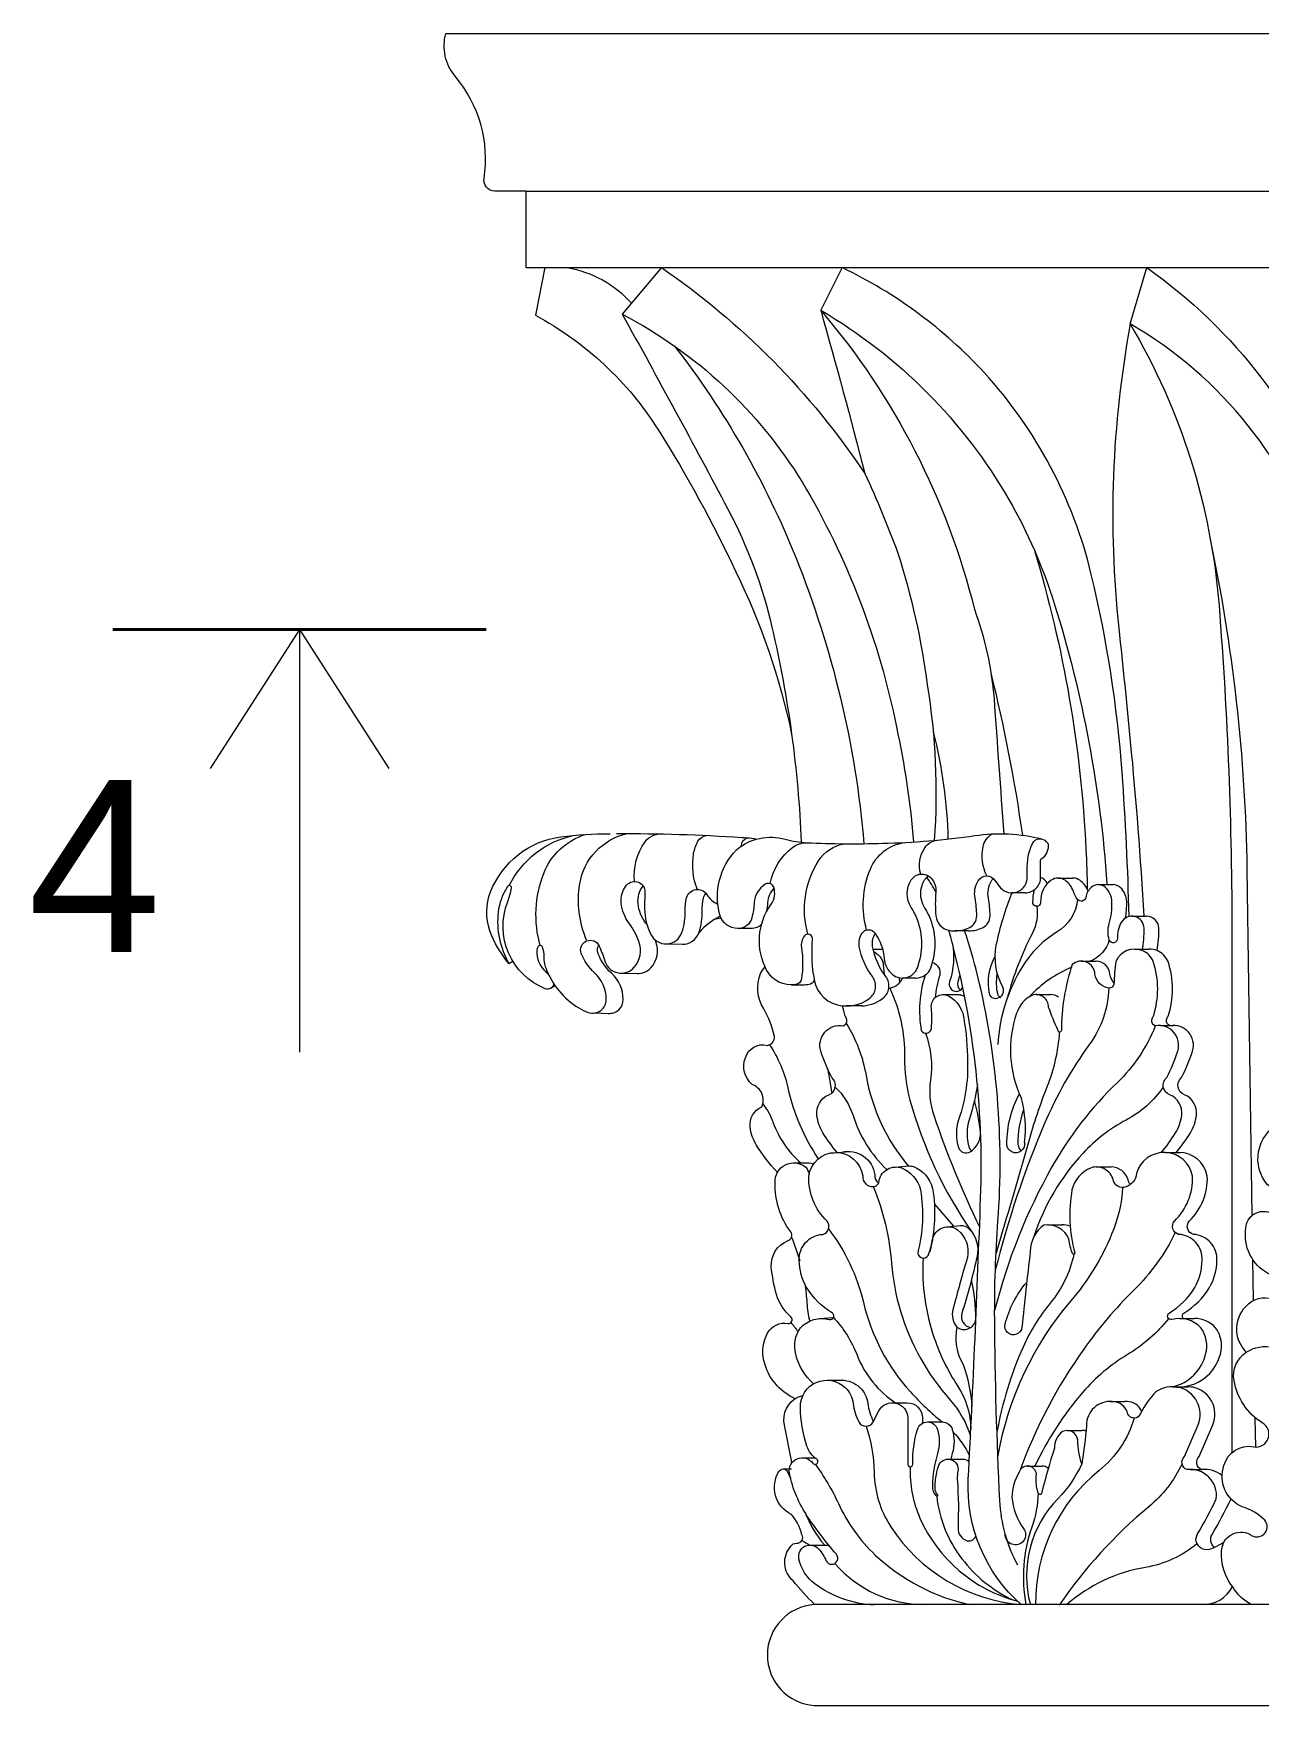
# Model space of a CAD drawing. Header units: millimetres. Extents: x 542654 to 551203, y 315718 to 321804.
# Drawn here: x 547219.6 to 547433.3, y 317896.5 to 318188.3 of the extents above; entities that cross this region are included whole.
import ezdxf

# ---------------------------------------------------------------- set-up
doc = ezdxf.new("R2010")
doc.units = ezdxf.units.MM
doc.layers.add('cad-block.com', color=250, linetype='Continuous')
doc.styles.get("Standard").update_dxf_attribs({"font": 'arial.ttf'})

msp = doc.modelspace()

# ---------------------------------------------------------------- linework, layer by layer
at = {"layer": 'cad-block.com', "color": 18, "lineweight": 0, "true_color": 0x000000}
for points in [[(547305.51, 318160.78), (547300.08, 318160.78, -0.459386), (547298.2, 318162.98, 0.216291), (547293.17, 318180.82, -0.246736), (547291.53, 318188.29), (547477.65, 318188.29)], [(547308.83, 318147.42), (547307.15, 318139.13, -0.128976), (547328.63, 318119.05, -0.031134), (547342.12, 318094.35, -0.06274), (547351.87, 318065.99, -4.107327)], [(547312.72, 318147.42, -0.169296), (547323.93, 318141.22, -3.08428)], [(547329.15, 318147.42), (547322.31, 318139.29, -0.136191), (547353.75, 318109.91, -0.08528), (547370.15, 318067.26, -0.033197), (547373.15, 318047.18, -0.033197)], [(547329.15, 318147.42, -0.095334), (547364.66, 318111.48, -0.020555), (547370.41, 318097.57, -0.045169), (547375.53, 318074.59, -0.058264), (547376.76, 318047.46, -0.058264)], [(547410.75, 318034.17, 0.012335), (547409.54, 318059.29, 0.040645), (547404.16, 318093.88, 0.127119), (547385.46, 318129.09, 0.095705), (547360.68, 318147.42), (547356.95, 318139.97, -0.130913), (547389.77, 318106.93, -0.054862), (547397.7, 318088.8, -0.05849), (547406.89, 318039.91, -0.000306), (547406.91, 318039.74, -0.000306)], [(547410.96, 318137.59), (547413.83, 318147.42, -0.154993), (547447.19, 318103.53, -0.05748), (547453.92, 318073.72, -0.01992), (547455.57, 318049.26, -0.001044), (547455.6, 318047.91, -0.001044)], [(547322.31, 318139.29, -0.004977), (547340.74, 318105.29, -0.064763), (547348.44, 318084.66, -0.046434), (547353.55, 318047.13, -0.046434)], [(547356.95, 318139.97, -0.005028), (547364.66, 318111.48, 24.404987)], [(547356.95, 318139.97, -0.115946), (547383.76, 318087.81, -0.066191), (547387.18, 318072.23, 0.000299), (547388.88, 318048.61, 0.000299)], [(547452.73, 318048.26, 0.061758), (547444.25, 318095.81, 0.188611), (547410.96, 318137.59, 0.072514), (547408.95, 318084.49, -0.002722), (547410.96, 318064.73, -0.009688), (547413.31, 318034.22, -0.009688)], [(547410.96, 318137.59, -0.113839), (547426.44, 318088.44, -0.019843), (547428.68, 318030.72), (547428.68, 317940.62)], [(547331.44, 318133.73, -0.069634), (547352.64, 318096.7, -0.03672), (547360.38, 318072.36, -0.037102), (547364.49, 318046.88, -0.037102)], [(547432.25, 317982.04), (547431.37, 318042.43, 0.048704), (547424.82, 318100.63)], [(547394.24, 318098.08, -0.060858), (547403.23, 318045.92, -0.008599), (547403.45, 318038.95, -0.008599)], [(547386.63, 318076.68, -0.024928), (547392.13, 318048.36, -0.024928)], [(547376.57, 318066.36, -0.056688), (547379.15, 318047.7, -2.420875)], [(547302.54, 318025.99, -0.093798), (547299.22, 318031.7, -0.179878), (547299.34, 318038.49, -0.273857), (547311.62, 318048.08, -0.032219), (547320.18, 318048.63)], [(547302.6, 318039.58, -0.225926), (547313.76, 318048.32, -0.741469)], [(547308, 318029.11, -0.163183), (547308.61, 318041.7, -0.227922), (547315.89, 318048.5, -2.698115)], [(547316.1, 318030.04, -0.139743), (547314.9, 318039.87, -0.30864), (547323.16, 318048.64, -5.040531)], [(547321.33, 318048.64, -0.018177), (547343.17, 318047.98, -0.00561), (547344.1, 318047.9)], [(547324.47, 318040.29, -0.188403), (547326.3, 318047.22, -0.283926), (547329.64, 318048.57, -0.845132)], [(547335.43, 318038.9, -0.140706), (547334.77, 318045.17, -0.078604), (547335.5, 318047.3, -0.243503), (547336.99, 318048.32, -0.875913)], [(547355.69, 318024.06, -0.057171), (547355.53, 318030.2, 0.743086), (547354.1, 318030.78, 0.21134), (547353.57, 318028.77, -0.080271), (547353.57, 318023.29, -0.323197), (547352.57, 318022.29, -0.322296), (547347.51, 318024.81, -0.283645), (547348.3, 318036.34, 0.24089), (547348.75, 318039.28, 0.484066), (547347.27, 318039.81, 0.240642), (547345.35, 318036.62, -0.042318), (547344.93, 318033.96, -0.351107), (547342.48, 318032.07, -0.324333), (547339.34, 318034.44, -0.261475), (547342.23, 318045.83, -0.249461), (547350.76, 318047.67, 0.056478), (547354.49, 318047.06, 0.021363), (547367.72, 318046.96, -0.175069)], [(547367.72, 318046.96, 0.031379), (547383.85, 318048.3, -0.098605), (547395.53, 318047.71, -3.188773)], [(547385.9, 318041.25, -0.157666), (547385.28, 318046.34, -0.203407), (547386.8, 318048.59, -1.629827)], [(547343.1, 318046.49, -0.346079), (547344.1, 318047.9)], [(547344.1, 318047.9, -0.097775), (547345.76, 318047.69, -0.097775)], [(547348.14, 318039.91, -0.189469), (547352.08, 318046.26, -0.16181), (547354.49, 318047.06, -0.999248)], [(547354.71, 318031.08, -0.212683), (547356.56, 318043.91, -0.218986), (547361.11, 318046.87, -0.624082)], [(547355.69, 318024.06, 0.342821), (547359.89, 318018.75, 0.222971), (547365.42, 318019.86, 0.417557), (547365.97, 318023.68, -0.119048), (547363.67, 318028.97, -0.197592), (547364.17, 318031.27, -0.523106), (547366.44, 318031.27, -0.134371), (547368, 318026.86, 0.213407), (547369.53, 318024.01, 0.503433), (547373.81, 318025.22, 0.183223), (547373.81, 318033.62, 0.048888), (547372.74, 318035.76, -0.286377), (547372.74, 318040.56, -0.493732), (547376.2, 318040.89, -0.21419), (547377.04, 318038.43, 0.047396), (547377.04, 318034.29, 0.328964), (547379.29, 318031.78, 0.170952), (547382.94, 318032.27, 0.283139), (547384.17, 318034.29, 0.045909), (547383.87, 318037.37, -0.18524), (547384.42, 318040.42, -0.563934), (547387.39, 318040.42, 0.052882), (547388.34, 318039.16, 0.684243), (547392.99, 318041.04, -0.006934), (547392.99, 318042.93, -0.12425), (547394.11, 318047.29, -0.435189), (547396.25, 318047.29, -0.001663), (547396.62, 318046.87, -0.001663)], [(547364.96, 318031.82, -0.167867), (547365.6, 318042.46, -0.263943), (547371.54, 318047.09, -0.775642)], [(547374.39, 318041.58, -0.22172), (547375.1, 318046.18, -0.216956), (547377.23, 318047.5, -0.49065)], [(547396.61, 318046.88, -0.284464), (547395.43, 318044.2, 0.100279)], [(547392.63, 318038.31, 0.418281), (547395.32, 318041.04, -0.005151), (547395.32, 318043.93, -0.265663), (547395.71, 318044.42), (547395.71, 318044.42)], [(547310.34, 318022.49, -0.512685), (547308.87, 318021.56, -0.411239), (547302.33, 318036.77, 0.058445), (547302.96, 318039.16, 0.799259), (547302.3, 318039.42, 0.118705), (547300.66, 318034.91, 0.161753), (547302.54, 318025.99, 0.411334)], [(547308.95, 318025.21, 0.164784), (547314.72, 318018.21, 0.056614), (547316.37, 318017.44, 0.519395), (547319.53, 318019.75, 0.204579), (547317.47, 318024.35, -0.112836), (547315.16, 318027.72, -0.988971), (547318.3, 318029, -0.014755), (547319.35, 318026.26, 0.570442), (547324.36, 318025.27, 0.278947), (547325.22, 318029.83, 0.069901), (547323.46, 318033.07, -0.133642), (547322.12, 318036.49, -0.203662), (547323.08, 318039.65, -0.719844), (547326.27, 318038.4, 0.017228), (547326.22, 318035.48, 0.109248), (547327.28, 318031.06, 0.668277), (547332.73, 318031.39, 0.09107), (547333.31, 318035.23, -0.068092), (547333.55, 318037.43, -0.663041), (547337.07, 318037.99, 0.152509), (547338.99, 318036.34)], [(547326.54, 318032.84, 0.004217), (547326.41, 318033.02, -0.133642), (547325.07, 318036.44, -0.196445), (547325.96, 318039.51)], [(547373.55, 318023.44, 0.31163), (547376.14, 318025.22, 0.183223), (547376.14, 318033.62, 0.048888), (547375.08, 318035.76, -0.286377), (547375.08, 318040.56, -0.113264), (547375.77, 318041.25)], [(547377.04, 318038.43, 0.045789), (547375.38, 318041.08, 0.045789)], [(547382.75, 318031.67, 0.118661), (547385.27, 318032.27, 0.283139), (547386.5, 318034.29, 0.045909), (547386.2, 318037.37, -0.18524), (547386.75, 318040.42, -0.072485), (547387.07, 318040.8)], [(547413.06, 318028.23, 0.051159), (547413.36, 318032.16, 0.758943), (547409.39, 318033.15, 0.141409), (547408.72, 318030.35, -0.886398), (547407.28, 318030.11, -0.143639), (547407.28, 318032.96, 0.078925), (547407.76, 318036.74, 0.20052), (547406.63, 318039.24, 0.393333), (547404.12, 318039.24, 0.164884), (547403.19, 318037.52, -0.656763), (547401.77, 318037.17, -0.079759), (547401.03, 318038.56, 0.156683), (547399.59, 318040.49, 0.319224), (547397.15, 318040.49, 0.257827), (547395.32, 318036.68, -1.058188), (547393.95, 318036.68, -0.026647), (547394.19, 318038.8, 0.081727)], [(547396.5, 318039.93, 0.182775), (547395.32, 318041, 2.755921)], [(547403.6, 318038.57, 0.155795), (547402.17, 318040.49, 0.155741), (547400.94, 318040.88)], [(547410.09, 318033.89, 0.05924), (547410.34, 318036.74, 0.20052), (547409.21, 318039.24, 0.1896), (547407.95, 318039.74, 0.1896)], [(547332.82, 318029.35, 0.325469), (547335.68, 318031.34, 0.09107), (547336.26, 318035.18, -0.068092), (547336.49, 318037.38, -0.120767), (547336.92, 318038.2, -0.120767)], [(547348.79, 318039.15, 0.173683), (547347.68, 318036.62, -0.025838), (547347.48, 318034.99, -0.025838)], [(547390.3, 318038.31, 0.04248), (547387.52, 318029.17, -1.145456)], [(547401.77, 318037.17, -0.231591), (547398.18, 318031.48, 0.117572), (547392.15, 318025.46, 0.122938), (547387.83, 318011.82, 14.105174)], [(547339.4, 318034.26, 0.09078), (547335.68, 318031.34)], [(547339.56, 318033.89, 0.039968), (547338.29, 318033.6)], [(547394.63, 318035.96, -0.158512), (547393.88, 318031.29, 0.053432), (547389.5, 318019.94, -18.955838)], [(547415.64, 318028.23, 0.051159), (547415.93, 318032.16, 0.406149), (547413.81, 318034.22, 0.406149)], [(547346.63, 318032.82, -0.207652), (547344.81, 318032.07, -0.042954), (547344.24, 318032.13, -0.042954)], [(547364.12, 318018.57, 0.148068), (547367.75, 318019.86, 0.417557), (547368.3, 318023.68, -0.119048), (547366, 318028.97, -0.192986), (547366.47, 318031.23)], [(547391.93, 317914.1, -0.229192), (547382.7, 317935.95, 0.003639), (547384.85, 317985.04, 0.077638), (547379.29, 318031.78, 0.077638)], [(547391.34, 317920.95, -0.111476), (547388.2, 317932.23, -0.010733), (547387.3, 317963.93, -0.020178), (547387.87, 317981.02, 0.0785), (547384.3, 318023.96, 0.021895), (547382.05, 318031.67, 0.021895)], [(547308.95, 318025.21, -0.075285), (547308.7, 318027.18, 0.104218), (547308.4, 318028.83, 0.659141), (547307.58, 318028.85, 0.126808), (547307.39, 318027.71, 0.220412), (547309.39, 318024.17, -0.163455)], [(547319.88, 318017.27, 0.444389), (547322.48, 318019.7, 0.204579), (547320.42, 318024.3, -0.112836), (547318.11, 318027.67, -0.229914), (547318.23, 318029.15, -0.229914)], [(547324.52, 318024.29, 0.265166), (547327.31, 318025.22, 0.278947), (547328.17, 318029.78, 0.005989), (547328.05, 318030.08, 0.005989)], [(547366.19, 318028.07, -0.169793), (547367.76, 318026.34, -0.017062), (547368.01, 318024.08, -0.017062)], [(547367.08, 318028.5, -0.047104), (547367.74, 318028.44)], [(547379.89, 318029.56, -0.134341), (547379.42, 318022.83, 0.628731), (547381.07, 318021.18, 0.273579), (547381.7, 318021.93, -0.066231)], [(547387.52, 318029.17, 0.170194), (547388.64, 318021.9, -0.499362), (547387.68, 318019.85, -0.41612), (547386.38, 318020.71, -0.176228), (547387.33, 318027.13, 1.388664)], [(547416.39, 317992.98, 0.033541), (547418.86, 317996.43, 0.108532), (547419.93, 317999.48, 0.333219), (547417.87, 318003.07, -0.586285), (547417.33, 318006.07, 0.036479), (547419.25, 318010.7, 0.560376), (547415.33, 318015.11, -0.4021), (547414.72, 318016.16, -0.084369), (547414.99, 318016.79, 0.1611), (547414.97, 318026.32, 0.197978), (547413.06, 318028.23, 0.41228), (547408.44, 318026.34, 0.029872), (547408.11, 318022.37, -0.361092), (547407.21, 318021.69, -0.32624), (547404.8, 318024.11, 0.623356), (547400.84, 318025.8, 0.080731), (547398.94, 318014.29, -1.029209), (547398.36, 318014.29, -0.025094), (547396.71, 318018.35, 0.501172), (547393.9, 318020.45, 0.22046), (547391.13, 318017.28, 0.199896), (547391.98, 318002.42)], [(547407.28, 318030.11, -0.240237), (547403.92, 318026.37, -0.240237)], [(547418.97, 317992.98, 0.033541), (547421.44, 317996.43, 0.108532), (547422.51, 317999.48, 0.333219), (547420.44, 318003.07, -0.586285), (547419.91, 318006.07, 0.036479), (547421.83, 318010.7, 0.560376), (547417.91, 318015.11, -0.4021), (547417.29, 318016.16, -0.084369), (547417.57, 318016.79, 0.1611), (547417.55, 318026.32, 0.197978), (547415.64, 318028.23, 0.098945), (547414.28, 318028.5)], [(547349.38, 317989.49, -0.048228), (547345.7, 317994.34, -0.108532), (547344.63, 317997.39, -0.333219), (547346.69, 318000.98, 0.421346), (547344.99, 318004.87, -0.322502), (547343.79, 318009.5, -0.40496), (547347.64, 318011.69, 0.410435), (547348.86, 318013.26, 0.067451), (547347.03, 318018.05, -0.247459), (547346.46, 318024.23, -0.098038), (547347.23, 318025.37, -0.098038)], [(547376.45, 318026.15, -0.386143), (547377.71, 318023.93, 0.049104), (547376.89, 318020, 0.049104)], [(547400.75, 318025.31, 0.109225), (547393.35, 318020.17)], [(547408.19, 318022.5, -0.158996), (547407.38, 318024.11, 0.399326), (547404.98, 318026.38, 0.399326)], [(547355.81, 318022.98, -0.250319), (547354.9, 318022.29, -0.040071), (547354.13, 318022.22, -0.040071)], [(547368.82, 318021.7, 0.049443), (547368.99, 318021.69, 0.267201), (547371.24, 318023.5)], [(547370.63, 318023.5, -0.006915), (547370.67, 318022.58, 0.361092), (547370.67, 318022.58, 0.261884), (547370.67, 318022.58)], [(547375.14, 318023.93, 0.119473), (547374.49, 318014.29, 0.772834), (547376.27, 318014.71, 0.039114), (547376.25, 318018.22, -0.553175), (547378.94, 318020.45, -0.22046), (547381.72, 318017.28, -0.048723), (547382.53, 318009.88)], [(547381.23, 318024.08, -0.025534), (547380.86, 318022.83, 0.33787), (547381.35, 318021.34)], [(547388.29, 318020.01, -0.199758), (547387.82, 318020.71, -0.090259), (547387.75, 318024.11, -0.090259)], [(547368.99, 318021.69, -0.11395), (547371.56, 318009.62, 0.072317), (547372.52, 318002.14, 0.082985), (547383.25, 317979.18, 1.050921)], [(547380.88, 318020.56, -0.079663), (547381.52, 318020.45, -0.030216), (547382.06, 318020.17, -0.030216)], [(547407.21, 318021.69, -0.150107), (547403.86, 318011.9, 0.056725), (547395.95, 317997.92, 0.038563), (547387.41, 317972.48, 2.193448)], [(547398.46, 318020.07, 0.168629), (547397.1, 318020.54, 0.168629)], [(547359.8, 317992.99, -0.033419), (547357.34, 317996.43, -0.108532), (547356.27, 317999.48, -0.333219), (547358.33, 318003.07, 0.586285), (547358.87, 318006.07, -0.036479), (547356.95, 318010.7, -0.560376), (547360.87, 318015.11, 0.4021), (547361.48, 318016.16, 0.084369), (547361.21, 318016.79, -0.030784), (547360.74, 318018.6, -0.030784)], [(547361.39, 318015.51, -0.096459), (547364.85, 318006.47, 0.132131), (547372.22, 317990.66, -5.299366)], [(547375.23, 318013.79, -0.125263), (547376.09, 318005.63, 0.118591), (547376.66, 317999.48, 0.030466), (547384.66, 317979.99, -9.593961)], [(547415.33, 318015.11, -0.108494), (547408.7, 318005.2, 0.073521), (547397.29, 317990.47, 0.066403), (547387.29, 317965.41, 1.156273)], [(547398.57, 318014, -0.077382), (547396.46, 318004.54, 0.024778), (547393.17, 317994.78, -0.004491), (547387.53, 317975.44, 0.147608)], [(547348.03, 318011.8, -0.091798), (547351.21, 318004.29, 0.092974), (547356.52, 317991.88, 0.092974)], [(547358.19, 318007.56, 19.658377), (547358.19, 318007.56, 0.009108), (547358.89, 318003.39, 0.013679)], [(547382.53, 318009.88, -0.099279), (547380.99, 317998.7, 0.157409), (547380.99, 317993.86, 0.492517), (547383.04, 317993.13, 0.255133), (547384.84, 317996.43, 0.047411), (547383.76, 318002.08, 3.590771)], [(547359.48, 318004.41, -0.125397), (547362.59, 317999.43, 0.126092), (547368.47, 317990, -2.495739)], [(547384.28, 318004.93, -0.043171), (547382.85, 317998.7, 0.157409), (547382.85, 317993.86, 0.132595), (547383.24, 317993.26, 0.255133), (547383.24, 317993.26, 0.136531), (547383.24, 317993.26, 3.590771)], [(547416.72, 318004.41, -0.12082), (547410.25, 317998.66, 0.084395), (547402.68, 317992.84, 0.108637), (547394.14, 317978.3, -0.051905)], [(547346.84, 318001.47, -0.079076), (547348.65, 317998.19, 0.126979), (547353.45, 317991.18, -2.664929)], [(547392.5, 317994.78, -1.09818), (547389.44, 317994.47, -0.12663), (547391.62, 318003.2, -3.94426)], [(547392.5, 317994.78, -0.006483), (547392.5, 317994.78, 0.09654), (547391.98, 318002.42, 2.251489)], [(547391.96, 317993.29, -0.222304), (547391.4, 317994.47, -0.085178), (547392.39, 318000.5)], [(547431.2, 317958.14, -0.437087), (547431.56, 317966.55, -0.335891), (547436.53, 317967.04, -0.054808), (547436.53, 317967.04, 0.906374), (547438.52, 317969.91, 0.121824), (547435.08, 317971.83, -0.324514), (547431.15, 317979.87, -0.478368), (547434.98, 317982.61, 0.760691), (547437.17, 317985.73, 0.02594), (547434.92, 317987.34, -0.479637), (547436.93, 317998.06, -0.584428), (547443.59, 317994.43, -0.21323), (547443.59, 317994.43, 0.933707), (547448.25, 317994.68, -0.62858), (547453.36, 317997.15, -0.275072), (547457.03, 317987.41, 1.194524), (547459, 317987.41, -1.194524), (547465.92, 317987.41, -0.011676), (547463.34, 317967.44, 1.294006), (547467.79, 317967.44, 0.154508), (547464.97, 317974.34, 6.728765)], [(547355.71, 317952.64, -0.158871), (547352.6, 317957.79, -0.235255), (547353.44, 317962.41, -0.282358), (547358.47, 317963.83, 0.777108), (547358.98, 317964.97, -0.127434), (547354.47, 317969.45, -0.128491), (547353.21, 317974.15, -0.417186), (547357.3, 317978.7, 0.546557), (547358.04, 317981.01, -0.213507), (547354.88, 317988.85, -0.878224), (547364.27, 317988.9, 0.461348), (547366.04, 317987.06, 0.475102), (547367.13, 317988.22, -0.421614), (547371.01, 317990.33, -0.240224), (547374.35, 317986.48, -0.105291), (547373.86, 317975.47, 0.857659), (547375.83, 317975.35, 0.046363), (547376.45, 317977.87, -0.531603), (547380.83, 317979.52, -0.279623), (547382.53, 317974.66, 0.008587), (547380.01, 317965.58)], [(547360.62, 317993.07, -0.442325), (547366.39, 317989.09, 0.256828), (547367.02, 317987.61, 0.256828)], [(547418.36, 317952.1, 0.283248), (547424.1, 317957.79, 0.235255), (547423.26, 317962.41, 0.282358), (547418.23, 317963.83, -0.777108), (547417.72, 317964.97, 0.127434), (547422.23, 317969.45, 0.128491), (547423.49, 317974.15, 0.417186), (547419.4, 317978.7, -0.546557), (547418.66, 317981.01, 0.213507), (547421.82, 317988.85, 0.800275), (547412.02, 317989.3, -0.314418), (547410.18, 317986.99, -0.455668), (547407.99, 317988.22, 0.421614), (547404.11, 317990.33, 0.240224), (547400.78, 317986.48, 0.105291), (547401.26, 317975.47, -0.96035), (547400.87, 317975.35, -0.046363), (547400.24, 317977.87, 0.34867), (547395.86, 317980.33, 0.237469), (547393.51, 317975.72, 0.007039), (547392.06, 317962.47, 0.020405), (547392.06, 317962.47, 176071.042591)], [(547420.24, 317964.02, -0.442205), (547420.3, 317964.97, 0.127434), (547424.8, 317969.45, 0.128491), (547426.07, 317974.15, 0.417186), (547421.98, 317978.7, -0.546557), (547421.23, 317981.01, 0.213507), (547424.4, 317988.85, 0.363929), (547419.45, 317993)], [(547352.48, 317950.02, -0.233561), (547347.02, 317956.68, -0.184884), (547347.68, 317961.47, -0.320786), (547351.21, 317963.16, 0.777108), (547351.72, 317964.29, -0.136042), (547349.22, 317968.19, -0.040441), (547348.31, 317973.04, -0.316915), (547351.14, 317977.58, 0.556977), (547351.7, 317979.13, -0.1664), (547348.98, 317987.73, -0.655291), (547354.35, 317990.42, -0.129288), (547354.92, 317989.13, -0.129288)], [(547354.65, 317991.18, -0.083005), (547355.72, 317991.01, -0.083005)], [(547372.22, 317990.66, -0.075343), (547373.13, 317990.53, -0.240224), (547376.46, 317986.68, -0.105291), (547375.98, 317975.67)], [(547411, 317987.41, -0.141298), (547410.57, 317988.22, 0.335609), (547407.6, 317990.47, 0.335609)], [(547366.11, 317987.05, -0.078279), (547369.3, 317973.63, 0.054025), (547370.86, 317965.3, 0.108787), (547379.54, 317949.78, -0.10728), (547383.08, 317943.49, 6.638556)], [(547409.62, 317986.89, -0.083536), (547407.71, 317978.71, -0.077756), (547400.58, 317967.1, 0.133721), (547387.85, 317940.06, 10.476944)], [(547351.85, 317978.2, -0.029826), (547353.27, 317974.07, -0.029826)], [(547358.3, 317979.65, -0.106611), (547364.39, 317966.85, 0.126338), (547372.6, 317951.2, 0.040602), (547378.15, 317945.97)], [(547381.32, 317980.24, -0.229854), (547382.86, 317979.63, -0.248354), (547384.23, 317974.85, 0.012697), (547384.23, 317974.85)], [(547418.81, 317979.02, -0.084148), (547411.57, 317968.95, 0.04371), (547402.84, 317958.67, 0.065981), (547391.67, 317937.44, 935990.068002)], [(547400.49, 317980.13, 0.092227), (547399.03, 317980.38, 0.092227)], [(547401.12, 317975.22, -0.119421), (547396.97, 317966.68, 0.068465), (547392.24, 317959.01, 0.059317), (547387.7, 317944.23, 1.23204)], [(547374.79, 317974.57, 0.096054), (547376.75, 317960.59, 0.062699), (547380.83, 317952.27, -0.142025), (547383.14, 317944.77, -1.017057)], [(547384.23, 317974.85, -0.022627), (547381.57, 317964.94, 0.44865), (547383.1, 317962.43, 57.976858)], [(547354.16, 317970.04, -0.022486), (547354.53, 317966.77, 0.036542), (547355, 317963.55, 0.036542)], [(547380.01, 317965.58, 0.248765), (547380.7, 317962.52, 0.584102), (547384, 317963.9, 0.059528), (547383.24, 317970.72, -0.380351)], [(547392.06, 317962.47, -1.062461), (547389.11, 317963.05, -0.112008), (547392.88, 317970.33, -1.880912)], [(547359.16, 317964.2, -0.094015), (547363.3, 317957.61, 0.155371), (547370.07, 317949.25, 0.730114)], [(547417.67, 317964.01, -0.089257), (547410.43, 317957.69, 0.080206), (547402.68, 317951.17, 0.068256), (547394.32, 317938.27, -0.635451)], [(547419.08, 317952.05, 0.350479), (547426.68, 317957.79, 0.235255), (547425.83, 317962.41, 0.209709), (547422.16, 317964.02, 0.209709)], [(547351.75, 317963.31, -0.032067), (547352.98, 317961.68, -0.032067)], [(547380.7, 317962.52, 0.192268), (547381.81, 317956, -0.063609), (547383.33, 317948.65, 0.856188)], [(547433.97, 317945.81, -0.210167), (547429.07, 317953.17, -0.297784), (547431.2, 317958.14, -0.448025), (547439.71, 317955.91, -0.025604)], [(547366.27, 317914.01, -0.150959), (547355.92, 317917.72, -0.182436), (547353.14, 317922.09, -0.770623), (547356.57, 317923.81, -0.075103), (547357.9, 317921.74, 1.152231), (547359.67, 317922.86, -0.025626), (547354.72, 317929.34, -0.102206), (547351.49, 317937.03, -0.809347), (547355.56, 317938.77, 1.188407), (547356.24, 317939.45, -0.162001), (547354.54, 317941.75, -0.073846), (547353.4, 317948.54, -0.668943), (547361.22, 317951.96, -0.171246), (547362.59, 317949.21, 0.088239), (547363.59, 317945.97, 0.608974), (547366.1, 317945.97, 0), (547367.08, 317947.88, -0.779321), (547372.13, 317946.69, -0.008382), (547372.13, 317938.57, 1.016905), (547372.99, 317938.57, -0.075983), (547373.82, 317944.66, -0.747822), (547377.32, 317944.66, -0.144281), (547377.32, 317940.48, 0.065258), (547376.42, 317934.76, 0.194897), (547377.06, 317933.06, 1.042267), (547377.32, 317933.33, -0.207523), (547376.9, 317934.28, -0.075744), (547377.47, 317938.22, -0.956349), (547380.88, 317937.35, 0.102786), (547380.88, 317934.97, 0.032896), (547380.95, 317932.38, 432.888053)], [(547360.59, 317953.25, -0.194324), (547363.79, 317951.96, -0.171246), (547365.17, 317949.21, 0.084709), (547366.11, 317946.09)], [(547427.23, 317924.83, 0.087734), (547426.85, 317924.71), (547425.51, 317923.98, -0.164336), (547423.93, 317923.7, -0.523628), (547422.65, 317926.33, 0.021021), (547425.97, 317932.52, 0.491262), (547420.86, 317937.64, -0.557121), (547420.41, 317939.91), (547422.81, 317945.47, 0.463374), (547419.36, 317952.01, 0.187354), (547415.49, 317951.28, 0.070822), (547412.74, 317947.45, -0.710051), (547410.56, 317947.34, 0.3496), (547407.81, 317949.52, 0.448212), (547403.33, 317945.33, -0.021428), (547402.48, 317938.63, -0.069517), (547401.79, 317942.76, 0.536543), (547399.14, 317944.29, 0.249269), (547397.72, 317941.38, 0.018009), (547395.54, 317933.71, -0.924432), (547394.88, 317933.55, -0.099256), (547394.56, 317936.55, 0.914824), (547391.56, 317937.18, 0.134999), (547390.31, 317932.86), (547390.31, 317932.86)], [(547426.96, 317936.6, 0.209593), (547423.44, 317937.64, -0.557121), (547422.98, 317939.91), (547425.39, 317945.47, 0.463374), (547421.94, 317952.01, 0.066177), (547420.51, 317952.08)], [(547351.95, 317938.88, 0.001233), (547351.92, 317938.95), (547350.64, 317945.43, -0.361979), (547353.09, 317950.35, -0.054552), (547353.83, 317950.58)], [(547372.04, 317949.32, -0.409312), (547374.71, 317946.69, -0.00096), (547374.72, 317945.76)], [(547412.96, 317947.86, 0.295461), (547410.39, 317949.52, 0.022655), (547410.01, 317949.54, 0.022655)], [(547378.15, 317945.97, -0.332558), (547379.9, 317944.66, -0.144281), (547379.9, 317940.48, 0.011743), (547379.63, 317939.47)], [(547411.63, 317946.62, -0.153884), (547405.52, 317937.49, 0.229803), (547394.43, 317914.1, 32.559416)], [(547364.85, 317945.21, -0.078188), (547366.26, 317937.18, 0.140224), (547369.16, 317927.68, 0.232801), (547391.93, 317914.1, 4.116618)], [(547380.01, 317944.25, -0.073258), (547382.91, 317940.06)], [(547403.24, 317944.35, 0.09866), (547402.53, 317944.49, 0.09866)], [(547432.08, 317914.12, -0.010906), (547432.08, 317914.12, -0.148912), (547428.86, 317917.17, -0.196339), (547426.9, 317923.47, -0.551946), (547431.8, 317926.36, 0.918522), (547434.45, 317928.81, 0.113786), (547430.5, 317931.16, -0.395903), (547427.31, 317938.38, -0.401293), (547432.5, 317941.62), (547432.5, 317941.62, 0.857845), (547433.97, 317945.81, 0.300863)], [(547355.87, 317914.1, -0.021786), (547352.11, 317918.24, -0.419105), (547351.75, 317924.28, -0.255797), (547352.71, 317924.81), (547352.71, 317924.81), (547352.71, 317924.81, 0.616261), (547353.66, 317926.29, 0.113181), (547351.84, 317929.83, -0.453014), (547349.7, 317937.39, -0.602588), (547351.13, 317937.27, 0.016492), (547351.72, 317936.01, 0.016492)], [(547355.96, 317938.57, -0.053844), (547360.03, 317931.72, 0.097159), (547366.47, 317922.73, 0.136559), (547382.9, 317914.11, 6.11682)], [(547372.56, 317938.13, 0.115247), (547374.26, 317929.17, 0.228266), (547391.28, 317914.7, -0.771885)], [(547381.73, 317939.47, -0.175636), (547382.86, 317939.06)], [(547402.48, 317938.63, -0.087716), (547398.36, 317932.63, 0.2666), (547393.52, 317914.1, 5.647441)], [(547396.64, 317937.86, 0.187019), (547395.61, 317938.27, 0.187019)], [(547420, 317938.65, -0.107431), (547414.18, 317931.17, 0.068572), (547398.57, 317914.01, 10.838397)], [(547377.19, 317933, 0.137698), (547381.56, 317922.09, 0.120008), (547390.46, 317914.92, 5.131607)], [(547380.95, 317932.38, -0.011054), (547380.9, 317927.48, 0.339602), (547382.49, 317925.24, 0.473177), (547383.98, 317926.23, -1.158897)], [(547390.31, 317932.86, 0.140948), (547392.35, 317927.35, -1.430944), (547389.14, 317926.42, -1.774769)], [(547394.88, 317933.55, -0.076957), (547393.78, 317927.58, 0.130473), (547392.74, 317914.1, 10.889449)], [(547425.67, 317924.07, -0.368349), (547425.23, 317926.33, 0.021021), (547428.55, 317932.52)], [(547354.22, 317930.2, 0.050519), (547354.22, 317930.2, 0.090906), (547357.55, 317924.55, 0.000485), (547357.61, 317924.48, 0.000485)], [(547353.64, 317925.26, -0.028555), (547355, 317924.48, -0.028555)], [(547357.65, 317924.48, -0.106308), (547358.47, 317924.31)], [(547422.6, 317924.68, -0.129663), (547413.63, 317920.59, 0.136148), (547399.88, 317914.1, -0.371601)], [(547359.43, 317921.28, 0.220863), (547375.04, 317914.11, 5.061718)], [(547423.42, 317914.13, 0.305631), (547428.78, 317917.27, 0.301798)], [(547477.65, 317914.1), (547355.87, 317914.1, 0.932135), (547355.82, 317896.47), (547477.65, 317896.47)]]:
    msp.add_lwpolyline(points, format="xyb", dxfattribs=at)
for points in [[(547305.51, 318160.78), (547305.51, 318147.42), (547477.65, 318147.42)], [(547305.51, 318160.78), (547477.65, 318160.78)], [(547398.37, 318040.88), (547400.94, 318040.88)], [(547405.38, 318039.74), (547407.95, 318039.74)], [(547392.63, 318038.31), (547390.3, 318038.31)], [(547411.24, 318034.22), (547413.81, 318034.22)], [(547344.81, 318032.07), (547342.52, 318032.07)], [(547382.75, 318031.67), (547380.42, 318031.67)], [(547330.11, 318029.4), (547332.82, 318029.35)], [(547366.09, 318028.5), (547367.08, 318028.5)], [(547411.7, 318028.5), (547414.28, 318028.5)], [(547302.54, 318025.99), (547303.21, 318026.39)], [(547402.41, 318026.38), (547404.98, 318026.38)], [(547309.84, 318021.65), (547310.57, 318022.15)], [(547322.1, 318024.28), (547325.05, 318024.23)], [(547354.13, 318022.22), (547351.8, 318022.22)], [(547373.55, 318023.44), (547371.22, 318023.44)], [(547378.3, 318020.56), (547380.88, 318020.56)], [(547394.52, 318020.54), (547397.1, 318020.54)], [(547317.49, 318017.34), (547320.05, 318017.26)], [(547364.12, 318018.57), (547361.47, 318018.56)], [(547416.23, 318015.15), (547418.5, 318015.16)], [(547358.6, 317992.9), (547361.95, 317993.19)], [(547417.1, 317993), (547419.68, 317993)], [(547352.25, 317991.18), (547354.65, 317991.18)], [(547369.46, 317990.4), (547372.22, 317990.66)], [(547405.02, 317990.47), (547407.6, 317990.47)], [(547376.77, 317983.99), (547380.13, 317980.14)], [(547378.93, 317980.03), (547381.32, 317980.24)], [(547396.6, 317980.38), (547399.08, 317980.38)], [(547432.47, 317967.19), (547432.36, 317974.26)], [(547356.71, 317964), (547359.16, 317964.2)], [(547419.59, 317964.02), (547422.16, 317964.02)], [(547358.06, 317953.25), (547360.59, 317953.25)], [(547418.36, 317952.1), (547420.94, 317952.1)], [(547369.46, 317949.32), (547372.04, 317949.32)], [(547407.44, 317949.54), (547410.01, 317949.54)], [(547375.57, 317945.97), (547378.15, 317945.97)], [(547432.84, 317941.58), (547432.77, 317946.7)], [(547399.96, 317944.49), (547402.53, 317944.49)], [(547350.39, 317937.76), (547351.86, 317937.76)], [(547353.71, 317939.73), (547355.92, 317939.7)], [(547379.15, 317939.47), (547381.73, 317939.47)], [(547393.03, 317938.27), (547395.61, 317938.27)], [(547421.44, 317937.68), (547423.44, 317937.64)], [(547355.18, 317924.48), (547357.66, 317924.48)]]:
    msp.add_lwpolyline(points, dxfattribs=at)
at = {"layer": 'cad-block.com', "color": 18, "lineweight": 40, "true_color": 0x000000}
msp.add_lwpolyline([(547233.41, 318084.25), (547298.58, 318084.25)], dxfattribs=at)
at = {"layer": 'cad-block.com', "color": 18, "lineweight": 15, "true_color": 0x000000}
for points in [[(547265.99, 318084.25), (547250.41, 318060.03)], [(547265.99, 318084.25), (547265.99, 318010.52)], [(547265.99, 318084.25), (547281.58, 318060.03)]]:
    msp.add_lwpolyline(points, dxfattribs=at)

# ---------------------------------------------------------------- texts
at = {"layer": 'cad-block.com', "color": 18, "lineweight": 15, "true_color": 0x000000, "insert": (547241.91, 318027.99), "char_height": 30, "width": 239.276, "attachment_point": 9}
msp.add_mtext('{\\fArial|b0|i0|c0|p34;4}', dxfattribs=at)

doc.saveas('drawing.dxf')
